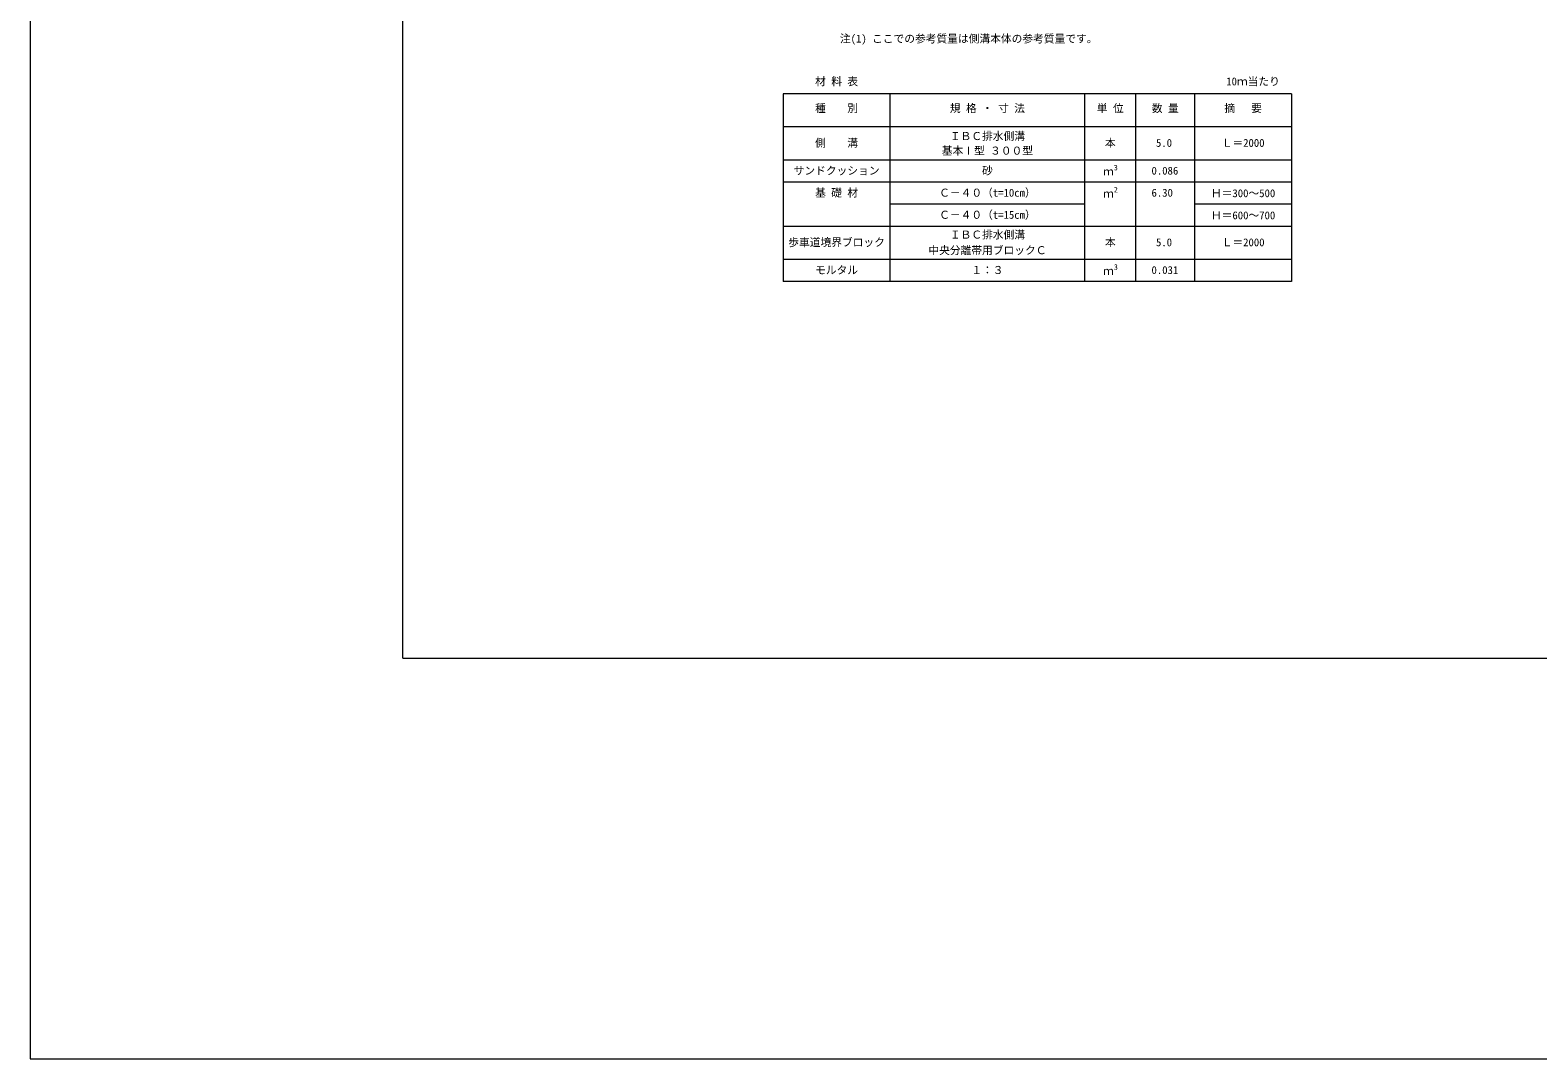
# Model space of a CAD drawing. Units: millimetres at full size; details may follow other scales. Extents: x 6872 to 78201, y -34623 to -7860.
# Drawn here: x 6872 to 12328, y -34623 to -30898 of the extents above; entities that cross this region are included whole.
import ezdxf
from ezdxf.enums import TextEntityAlignment as Align

# ---------------------------------------------------------------- set-up
doc = ezdxf.new("R2010")
doc.units = ezdxf.units.MM
doc.header["$LTSCALE"] = 16
for name, color, linetype, lineweight in [('0_2', 7, 'Continuous', 20), ('_0-2_', 7, 'Continuous', 20), ('図枠', 1, 'Continuous', 20), ('枠', 5, 'Continuous', 5)]:
    doc.layers.add(name, color=color, linetype=linetype, lineweight=lineweight)
doc.styles.add('ＭＳ ゴシック', font='')
doc.styles.get('ＭＳ ゴシック').set_extended_font_data('MS Gothic')

msp = doc.modelspace()

# ---------------------------------------------------------------- linework, layer by layer
at = {"layer": '_0-2_'}
for p, q in [((9597.09, -31128.78), (9597.09, -31808.78)), ((11436.49, -31128.78), (9597.09, -31128.78)), ((9983.91, -31808.78), (9983.91, -31128.78)), ((10688.65, -31808.78), (10688.65, -31128.78)), ((10873.2, -31808.78), (10873.2, -31128.78)), ((11086.49, -31808.78), (11086.49, -31128.78)), ((11436.49, -31128.78), (11436.49, -31808.78)), ((11436.49, -31248.78), (9597.09, -31248.78)), ((11436.49, -31368.78), (9597.09, -31368.78)), ((11436.49, -31448.78), (9597.09, -31448.78)), ((10688.65, -31528.78), (9983.91, -31528.78)), ((11436.49, -31528.78), (11086.49, -31528.78)), ((11436.49, -31608.78), (9597.09, -31608.78)), ((11436.49, -31728.78), (9597.09, -31728.78)), ((11436.49, -31808.78), (9597.09, -31808.78))]:
    msp.add_line(p, q, dxfattribs=at)
at = {"layer": '図枠'}
for p, q in [((6872.3, -7859.66), (6872.3, -34622.81)), ((6872.3, -34622.81), (28267.39, -34622.81))]:
    msp.add_line(p, q, dxfattribs=at)
at = {"layer": '枠', "lineweight": 20}
for q in [(8221.07, -27657.6), (16221.07, -33171.89)]:
    msp.add_line((8221.07, -33171.89), q, dxfattribs=at)

# ---------------------------------------------------------------- texts
at = {"layer": '0_2', "style": 'ＭＳ ゴシック'}
for s, height, p in [('注(1) ここでの参考質量は側溝本体の参考質量です。', 28.48, (9802.57, -30951.92)), ('10ｍ当たり', 28.48, (11200.5, -31106.65)), (' 5.0  ', 28.48, (10926.86, -31329.24)), ('ｍ', 28.48, (10754.7, -31432.88)), ('3', 19.94, (10793.55, -31411.88)), (' 0.086', 28.48, (10910.62, -31429.8)), ('2', 19.94, (10793.55, -31491.88)), (' 6.30', 28.48, (10910.62, -31509.8)), ('ｍ', 28.48, (10754.7, -31512.88)), (' 5.0 ', 28.48, (10926.86, -31689.24)), ('3', 19.94, (10793.55, -31771.88)), ('ｍ', 28.48, (10754.7, -31792.88)), (' 0.031', 28.48, (10910.62, -31789.8))]:
    msp.add_text(s, height=height, dxfattribs=at).set_placement(p, align=Align.BOTTOM_LEFT)
for s, p in [('材 料 表', (9790.5, -31106.65)), ('種\u3000  別', (9790.5, -31203.86)), ('規 格 ・ 寸 法', (10336.28, -31203.86)), ('単 位', (10780.93, -31203.86)), ('数 量', (10979.85, -31203.86)), ('摘 \u3000要', (11261.49, -31203.86)), ('側    溝', (9790.5, -31329.24)), ('ＩＢＣ排水側溝', (10336.28, -31304.7)), ('本', (10780.93, -31329.24)), ('Ｌ＝2000', (11261.49, -31329.24)), ('サンドクッション', (9790.5, -31429.8)), ('砂', (10336.28, -31429.8)), ('基 礎 材', (9790.5, -31509.8)), ('Ｃ－４０（t=10cm）', (10336.28, -31509.8)), ('Ｃ－４０（t=15cm）', (10336.28, -31589.8)), ('ＩＢＣ排水側溝', (10336.28, -31661.58)), ('歩車道境界ブロック', (9790.5, -31689.24)), ('本', (10780.93, -31689.24)), ('Ｌ＝2000', (11261.49, -31689.24)), ('モルタル', (9790.5, -31789.8)), ('１：３', (10336.28, -31789.8))]:
    msp.add_text(s, height=28.48, dxfattribs=at).set_placement(p, align=Align.BOTTOM_CENTER)
for s, p in [('基本Ⅰ型 ３００型', (10336.28, -31334.84)), ('Ｈ＝300～500', (11261.49, -31488.78)), ('Ｈ＝600～700', (11261.49, -31568.78)), ('中央分離帯用ブロックＣ', (10336.28, -31695.33))]:
    msp.add_text(s, height=28.48, dxfattribs=at).set_placement(p, align=Align.MIDDLE_CENTER)

doc.saveas('drawing.dxf')
